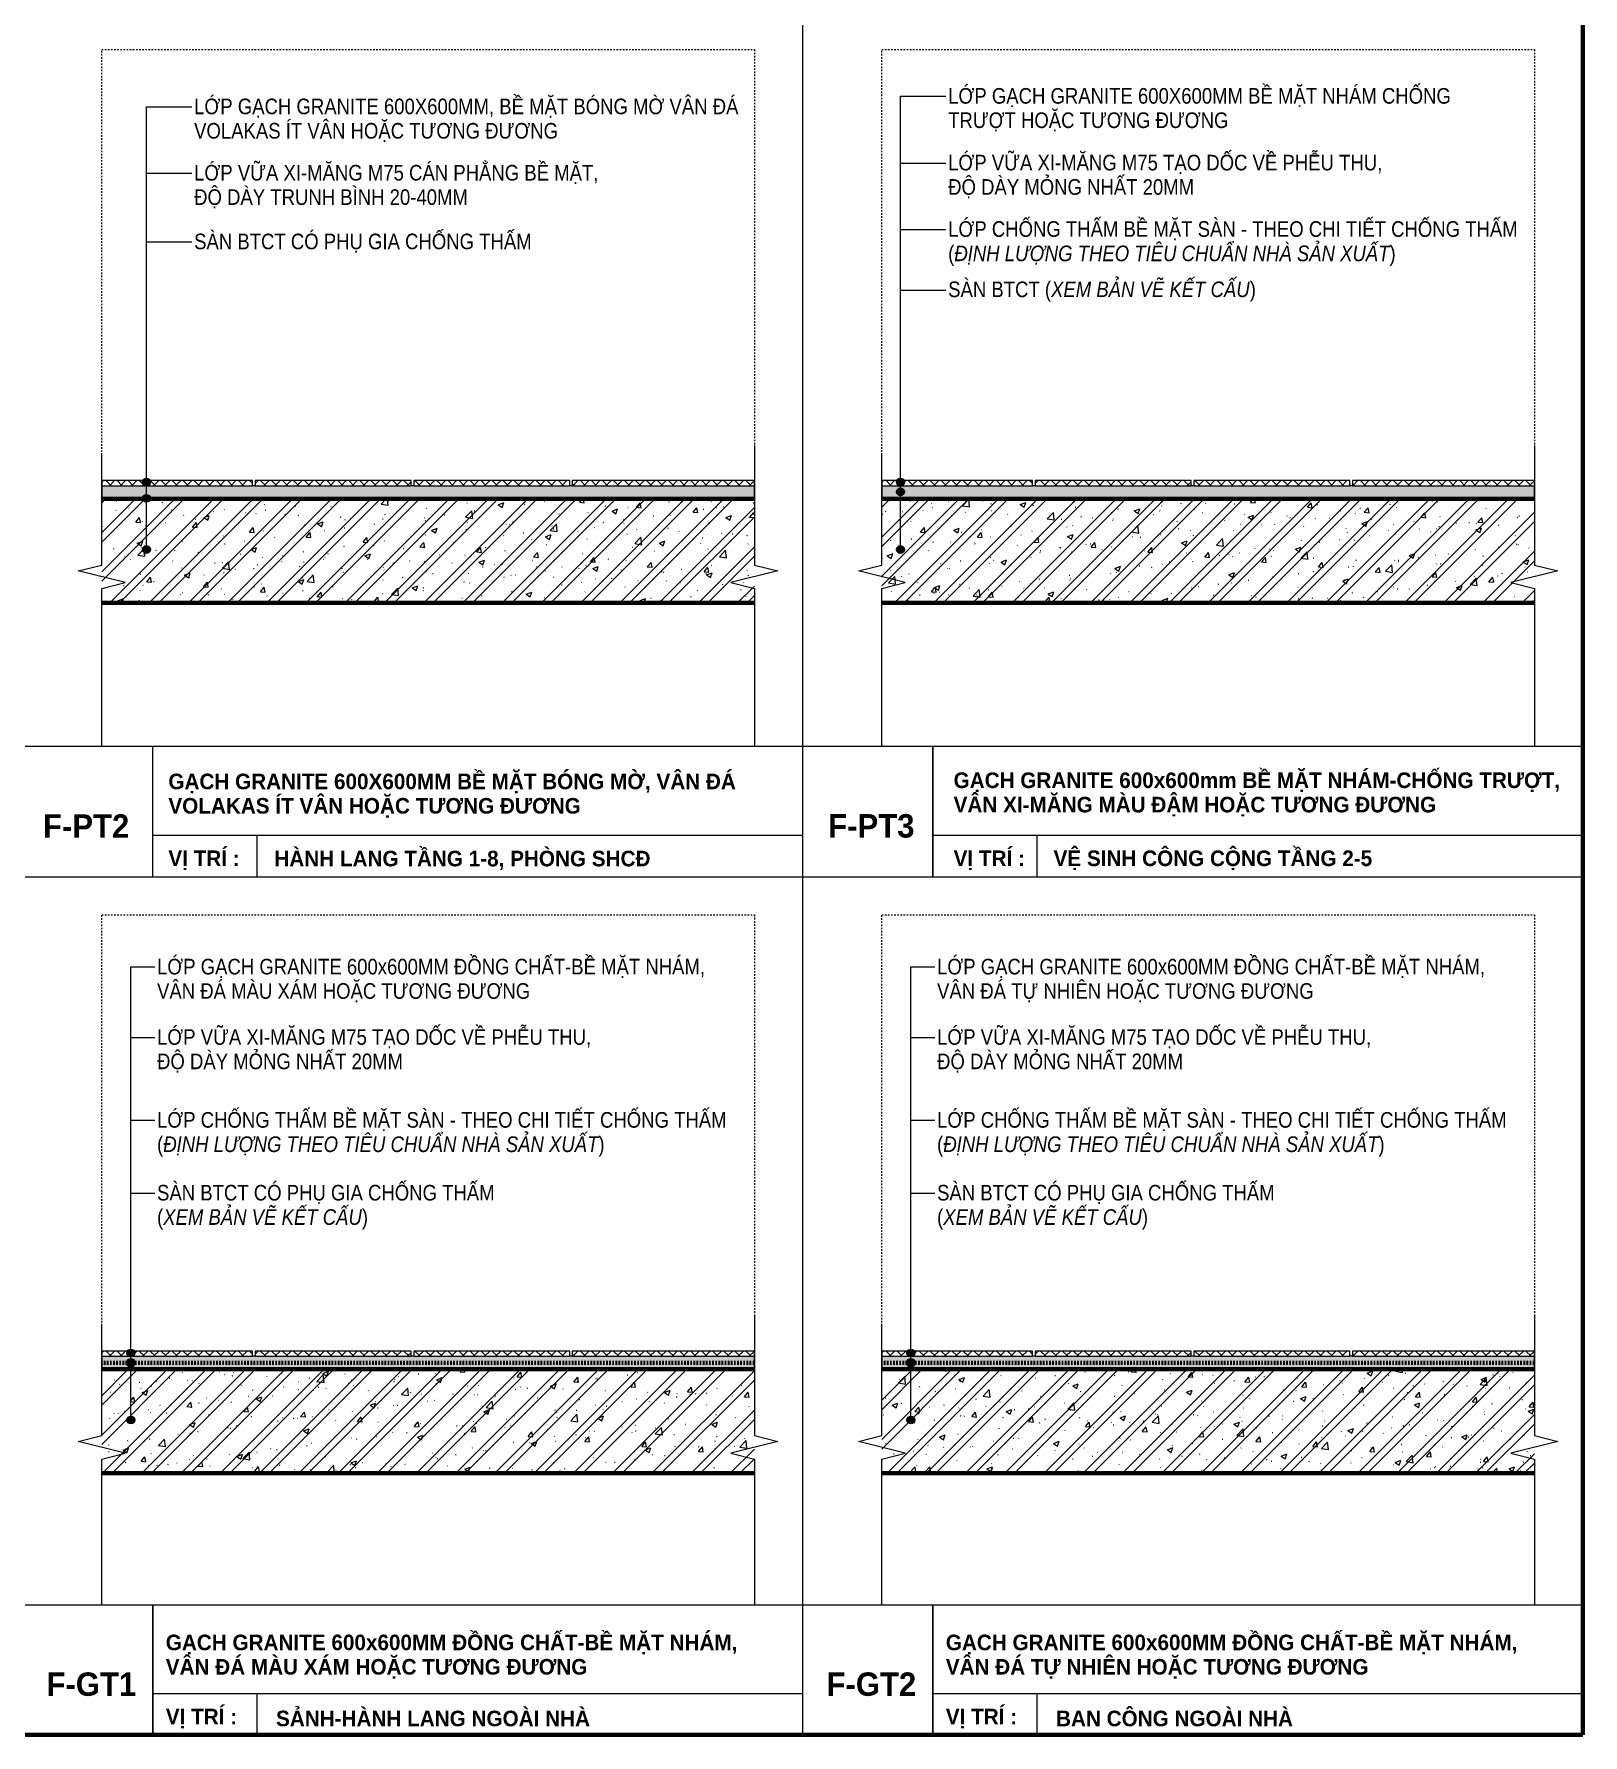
# Model space of a CAD drawing. Header units: millimetres. Extents: x 2839 to 13349, y 2387 to 11762.
# Drawn here: x 5209 to 8188, y 2387 to 5657 of the extents above; entities that cross this region are included whole.
import ezdxf

# ---------------------------------------------------------------- set-up
doc = ezdxf.new("R2010")
doc.units = ezdxf.units.MM
doc.linetypes.add('Dash', pattern=[6, 3, -3])
for name, color, linetype, lineweight in [('A-DETL-2', 90, 'Continuous', 70), ('A-DETL-3', 90, 'Dash', 100), ('A-DETL-GENF-1', 7, 'Continuous', 18), ('A-DETL-GENF-2', 9, 'Continuous', 18), ('A-DETL-THIN', 151, 'Continuous', 18), ('A-DETL-WIDE', 214, 'Continuous', 100), ('A-FLOR-OVHD', 1, 'Dash', 18), ('G-ANNO-TEXT-1', 7, 'Continuous', 9), ('G-ANNO-TEXT-2', 250, 'Continuous', 9)]:
    doc.layers.add(name, color=color, linetype=linetype, lineweight=lineweight)
doc.styles.add('Arial_3', font='arial_0.ttf', dxfattribs={"width": 0.85, "height": 30})
doc.styles.add('Arial_B_1', font='arialbd_0.ttf', dxfattribs={"width": 0.95, "height": 45})
doc.styles.add('Arial_B_2', font='arialbd_0.ttf', dxfattribs={"width": 0.95, "height": 30})
pattern_1 = [(50, (37.09, 0), (109.3103, -9.5638), [11.43, -125.73]), (355, (37.09, 0), (-21.1454, 114.6342), [9.144, -100.584]), (100.451, (46.2, -0.8), (88.1655, 105.0698), [9.714, -106.854]), (46.184, (37.1, 30.48), (162.6475, -25.2258), [17.145, -188.595]), (96.636, (50.65, 28.38), (142.4415, 148.4563), [14.571, -160.281]), (351.184, (37.1, 30.48), (142.4433, 148.4548), [13.716, -150.876]), (21, (52.33, 22.86), (90.9683, -61.3593), [11.43, -125.73]), (326, (52.33, 22.86), (37.0815, 110.5128), [9.144, -100.584]), (71.451, (59.91, 17.75), (128.0502, 49.1526), [9.714, -106.854]), (37.5, (37.093, 0), (1.85359, 50.73325), [1.006, -98.359, 1.006, -101.102, -100.965]), (37.5, (37.093, 0), (1.85359, 50.73325), [-201.473, 1.006, -99.959]), (7.5, (37.093, 0), (40.09228, 60.10833), [1.006, -57.211, 1.006, -96.073, -38.481]), (7.5, (37.093, 0), (40.09228, 60.10833), [-155.296, 1.006, -37.475]), (327.5, (3.11, 0), (81.35501, -3.43733), [1.006, -37.094, 1.006, -117.866, -157.734]), (327.5, (3.11, 0), (81.35501, -3.43733), [-156.972, 1.006, -156.728]), (317.5, (-12.13, 0), (88.87804, 15.25595), [1.006, -48.524, 1.006, -77.937, -112.014]), (317.5, (-12.13, 0), (88.87804, 15.25595), [-128.473, 1.006, -111.008]), (45, (37.093, 0), (-37.71708, 37.71708), []), (45, (37.093, 57.15), (-37.71708, 37.71708), [])]

msp = doc.modelspace()

# ---------------------------------------------------------------- hatches: boundary and pattern name
at = {"layer": 'A-DETL-GENF-1'}
h = msp.add_hatch(dxfattribs=at)
h.set_pattern_fill('FP_21', color=256, style=0, pattern_type=2)
h.set_pattern_definition([(45, (-594.63, -1690.379), (-10.606602, 10.606602), []), (135, (-594.63, -1690.379), (-10.606602, -10.606602), [])])
h.paths.add_polyline_path([(5865.7, 4788.5), (5934.1, 4788.5), (5934.1, 4798.5), (5634.1, 4798.5), (5634.1, 4788.5)])
h.paths.add_polyline_path([(6594.1, 4788.5), (6594.1, 4798.5), (6244.1, 4798.5), (6244.1, 4788.5)])
h.paths.add_polyline_path([(5939.1, 4788.5), (6239.1, 4788.5), (6239.1, 4798.5), (5939.1, 4798.5)])
h.paths.add_polyline_path([(5339.1, 4788.5), (5629.1, 4788.5), (5629.1, 4798.5), (5339.1, 4798.5)])
h = msp.add_hatch(dxfattribs=at)
h.set_pattern_fill('FP_20', color=256, style=0, pattern_type=2)
h.set_pattern_definition([(0, (-594.63, -1690.379), (48.768, 12.192), [2.012, -34.564, 2.012, -34.564, -195.072]), (0, (-594.63, -1690.379), (48.768, 12.192), [-73.152, 0, -195.072]), (0, (-594.63, -1690.379), (48.768, 12.192), [0, -73.152, 2.012, -71.14, -121.92]), (0, (-594.63, -1690.379), (48.768, 12.192), [-146.304, 2.012, -34.564, 0, -85.344]), (0, (-594.63, -1690.379), (48.768, 12.192), [0, -182.88, 2.012, -22.372, -60.96]), (0, (-594.63, -1690.379), (48.768, 12.192), [-207.264, 2.012, -58.948]), (120, (-576.342, -1684.283), (-34.942582, 36.138327), [2.012, -34.564, 2.012, -34.564, -195.072]), (120, (-576.342, -1684.283), (-34.942582, 36.138327), [-73.152, 0, -195.072]), (120, (-576.342, -1684.283), (-34.942582, 36.138327), [0, -73.152, 2.012, -71.14, -121.92]), (120, (-576.342, -1684.283), (-34.942582, 36.138327), [-146.304, 2.012, -34.564, 0, -85.344]), (120, (-576.342, -1684.283), (-34.942582, 36.138327), [0, -182.88, 2.012, -22.372, -60.96]), (120, (-576.342, -1684.283), (-34.942582, 36.138327), [-207.264, 2.012, -58.948]), (240, (-570.246, -1659.899), (-13.825418, -48.330327), [2.012, -34.564, 2.012, -34.564, -195.072]), (240, (-570.246, -1659.899), (-13.825418, -48.330327), [-73.152, 0, -195.072]), (240, (-570.246, -1659.899), (-13.825418, -48.330327), [0, -73.152, 2.012, -71.14, -121.92]), (240, (-570.246, -1659.899), (-13.825418, -48.330327), [-146.304, 2.012, -34.564, 0, -85.344]), (240, (-570.246, -1659.899), (-13.825418, -48.330327), [0, -182.88, 2.012, -22.372, -60.96]), (240, (-570.246, -1659.899), (-13.825418, -48.330327), [-207.264, 2.012, -58.948])])
h.paths.add_polyline_path([(5634.1, 4763.5), (6594.1, 4763.5), (6594.1, 4788.5), (5339.1, 4788.5), (5339.1, 4763.5), (5629.1, 4763.5)])
h = msp.add_hatch(dxfattribs=at)
h.set_pattern_fill('FP_49', color=256, style=0, pattern_type=2)
h.set_pattern_definition([(45, (905.37, -1690.379), (-10.606602, 10.606602), []), (135, (905.37, -1690.379), (-10.606602, -10.606602), [])])
h.paths.add_polyline_path([(7134.1, 4788.5), (7434.1, 4788.5), (7434.1, 4798.5), (7134.1, 4798.5)])
h.paths.add_polyline_path([(7439.1, 4788.5), (7739.1, 4788.5), (7739.1, 4798.5), (7439.1, 4798.5)])
h.paths.add_polyline_path([(7744.1, 4788.5), (8094.1, 4788.5), (8094.1, 4798.5), (7744.1, 4798.5)])
h.paths.add_polyline_path([(6839.1, 4788.5), (7129.1, 4788.5), (7129.1, 4798.5), (6839.1, 4798.5)])
h = msp.add_hatch(dxfattribs=at)
h.set_pattern_fill('FP_48', color=256, style=0, pattern_type=2)
h.set_pattern_definition([(0, (905.37, -1690.379), (48.768, 12.192), [2.012, -34.564, 2.012, -34.564, -195.072]), (0, (905.37, -1690.379), (48.768, 12.192), [-73.152, 0, -195.072]), (0, (905.37, -1690.379), (48.768, 12.192), [0, -73.152, 2.012, -71.14, -121.92]), (0, (905.37, -1690.379), (48.768, 12.192), [-146.304, 2.012, -34.564, 0, -85.344]), (0, (905.37, -1690.379), (48.768, 12.192), [0, -182.88, 2.012, -22.372, -60.96]), (0, (905.37, -1690.379), (48.768, 12.192), [-207.264, 2.012, -58.948]), (120, (923.658, -1684.283), (-34.942582, 36.138327), [2.012, -34.564, 2.012, -34.564, -195.072]), (120, (923.658, -1684.283), (-34.942582, 36.138327), [-73.152, 0, -195.072]), (120, (923.658, -1684.283), (-34.942582, 36.138327), [0, -73.152, 2.012, -71.14, -121.92]), (120, (923.658, -1684.283), (-34.942582, 36.138327), [-146.304, 2.012, -34.564, 0, -85.344]), (120, (923.658, -1684.283), (-34.942582, 36.138327), [0, -182.88, 2.012, -22.372, -60.96]), (120, (923.658, -1684.283), (-34.942582, 36.138327), [-207.264, 2.012, -58.948]), (240, (929.754, -1659.899), (-13.825418, -48.330327), [2.012, -34.564, 2.012, -34.564, -195.072]), (240, (929.754, -1659.899), (-13.825418, -48.330327), [-73.152, 0, -195.072]), (240, (929.754, -1659.899), (-13.825418, -48.330327), [0, -73.152, 2.012, -71.14, -121.92]), (240, (929.754, -1659.899), (-13.825418, -48.330327), [-146.304, 2.012, -34.564, 0, -85.344]), (240, (929.754, -1659.899), (-13.825418, -48.330327), [0, -182.88, 2.012, -22.372, -60.96]), (240, (929.754, -1659.899), (-13.825418, -48.330327), [-207.264, 2.012, -58.948])])
h.paths.add_polyline_path([(7744.1, 4763.5), (8094.1, 4763.5), (8094.1, 4788.5), (6839.1, 4788.5), (6839.1, 4763.5), (7739.1, 4763.5)])
h = msp.add_hatch(dxfattribs=at)
h.set_pattern_fill('FP_32', color=256, style=0, pattern_type=2)
h.set_pattern_definition([(45, (-594.63, -3363.992), (-10.606602, 10.606602), []), (135, (-594.63, -3363.992), (-10.606602, -10.606602), [])])
h.paths.add_polyline_path([(5634.1, 3114.9), (5934.1, 3114.9), (5934.1, 3124.9), (5634.1, 3124.9)])
h.paths.add_polyline_path([(5939.1, 3114.9), (6239.1, 3114.9), (6239.1, 3124.9), (5939.1, 3124.9)])
h.paths.add_polyline_path([(6244.1, 3114.9), (6594.1, 3114.9), (6594.1, 3124.9), (6244.1, 3124.9)])
h.paths.add_polyline_path([(5339.1, 3114.9), (5629.1, 3114.9), (5629.1, 3124.9), (5339.1, 3124.9)])
h = msp.add_hatch(dxfattribs=at)
h.set_pattern_fill('FP_31', color=256, style=0, pattern_type=2)
h.set_pattern_definition([(0, (-594.63, -3363.992), (48.768, 12.192), [2.012, -34.564, 2.012, -34.564, -195.072]), (0, (-594.63, -3363.992), (48.768, 12.192), [-73.152, 0, -195.072]), (0, (-594.63, -3363.992), (48.768, 12.192), [0, -73.152, 2.012, -71.14, -121.92]), (0, (-594.63, -3363.992), (48.768, 12.192), [-146.304, 2.012, -34.564, 0, -85.344]), (0, (-594.63, -3363.992), (48.768, 12.192), [0, -182.88, 2.012, -22.372, -60.96]), (0, (-594.63, -3363.992), (48.768, 12.192), [-207.264, 2.012, -58.948]), (120, (-576.342, -3357.896), (-34.942582, 36.138327), [2.012, -34.564, 2.012, -34.564, -195.072]), (120, (-576.342, -3357.896), (-34.942582, 36.138327), [-73.152, 0, -195.072]), (120, (-576.342, -3357.896), (-34.942582, 36.138327), [0, -73.152, 2.012, -71.14, -121.92]), (120, (-576.342, -3357.896), (-34.942582, 36.138327), [-146.304, 2.012, -34.564, 0, -85.344]), (120, (-576.342, -3357.896), (-34.942582, 36.138327), [0, -182.88, 2.012, -22.372, -60.96]), (120, (-576.342, -3357.896), (-34.942582, 36.138327), [-207.264, 2.012, -58.948]), (240, (-570.246, -3333.512), (-13.825418, -48.330327), [2.012, -34.564, 2.012, -34.564, -195.072]), (240, (-570.246, -3333.512), (-13.825418, -48.330327), [-73.152, 0, -195.072]), (240, (-570.246, -3333.512), (-13.825418, -48.330327), [0, -73.152, 2.012, -71.14, -121.92]), (240, (-570.246, -3333.512), (-13.825418, -48.330327), [-146.304, 2.012, -34.564, 0, -85.344]), (240, (-570.246, -3333.512), (-13.825418, -48.330327), [0, -182.88, 2.012, -22.372, -60.96]), (240, (-570.246, -3333.512), (-13.825418, -48.330327), [-207.264, 2.012, -58.948])])
h.paths.add_polyline_path([(5634.1, 3089.9), (6594.1, 3089.9), (6594.1, 3114.9), (5339.1, 3114.9), (5339.1, 3089.9), (5629.1, 3089.9)])
h = msp.add_hatch(dxfattribs=at)
h.set_pattern_fill('FP_42', color=256, style=0, pattern_type=2)
h.set_pattern_definition([(45, (905.37, -3363.992), (-10.606602, 10.606602), []), (135, (905.37, -3363.992), (-10.606602, -10.606602), [])])
h.paths.add_polyline_path([(7134.1, 3114.9), (7434.1, 3114.9), (7434.1, 3124.9), (7134.1, 3124.9)])
h.paths.add_polyline_path([(7439.1, 3114.9), (7739.1, 3114.9), (7739.1, 3124.9), (7439.1, 3124.9)])
h.paths.add_polyline_path([(8094.1, 3114.9), (8094.1, 3124.9), (7744.1, 3124.9), (7744.1, 3114.9)])
h.paths.add_polyline_path([(6839.1, 3114.9), (7129.1, 3114.9), (7129.1, 3124.9), (6839.1, 3124.9)])
h = msp.add_hatch(dxfattribs=at)
h.set_pattern_fill('FP_41', color=256, style=0, pattern_type=2)
h.set_pattern_definition([(0, (905.37, -3363.992), (48.768, 12.192), [2.012, -34.564, 2.012, -34.564, -195.072]), (0, (905.37, -3363.992), (48.768, 12.192), [-73.152, 0, -195.072]), (0, (905.37, -3363.992), (48.768, 12.192), [0, -73.152, 2.012, -71.14, -121.92]), (0, (905.37, -3363.992), (48.768, 12.192), [-146.304, 2.012, -34.564, 0, -85.344]), (0, (905.37, -3363.992), (48.768, 12.192), [0, -182.88, 2.012, -22.372, -60.96]), (0, (905.37, -3363.992), (48.768, 12.192), [-207.264, 2.012, -58.948]), (120, (923.658, -3357.896), (-34.942582, 36.138327), [2.012, -34.564, 2.012, -34.564, -195.072]), (120, (923.658, -3357.896), (-34.942582, 36.138327), [-73.152, 0, -195.072]), (120, (923.658, -3357.896), (-34.942582, 36.138327), [0, -73.152, 2.012, -71.14, -121.92]), (120, (923.658, -3357.896), (-34.942582, 36.138327), [-146.304, 2.012, -34.564, 0, -85.344]), (120, (923.658, -3357.896), (-34.942582, 36.138327), [0, -182.88, 2.012, -22.372, -60.96]), (120, (923.658, -3357.896), (-34.942582, 36.138327), [-207.264, 2.012, -58.948]), (240, (929.754, -3333.512), (-13.825418, -48.330327), [2.012, -34.564, 2.012, -34.564, -195.072]), (240, (929.754, -3333.512), (-13.825418, -48.330327), [-73.152, 0, -195.072]), (240, (929.754, -3333.512), (-13.825418, -48.330327), [0, -73.152, 2.012, -71.14, -121.92]), (240, (929.754, -3333.512), (-13.825418, -48.330327), [-146.304, 2.012, -34.564, 0, -85.344]), (240, (929.754, -3333.512), (-13.825418, -48.330327), [0, -182.88, 2.012, -22.372, -60.96]), (240, (929.754, -3333.512), (-13.825418, -48.330327), [-207.264, 2.012, -58.948])])
h.paths.add_polyline_path([(7744.1, 3089.9), (8094.1, 3089.9), (8094.1, 3114.9), (6839.1, 3114.9), (6839.1, 3089.9), (7739.1, 3089.9)])
at = {"layer": 'A-DETL-GENF-2'}
h = msp.add_hatch(dxfattribs=at)
h.set_pattern_fill('FP_13', color=256, style=0, pattern_type=2)
h.set_pattern_definition(pattern_1)
h.paths.add_polyline_path([(6594.1, 4563.5), (6594.1, 4763.5), (5339.1, 4763.5), (5339.1, 4563.5), (5865.7, 4563.5)])
h = msp.add_hatch(dxfattribs=at)
h.set_pattern_fill('FP_13', color=256, style=0, pattern_type=2)
h.set_pattern_definition(pattern_1)
h.paths.add_polyline_path([(8094.1, 4563.5), (8094.1, 4763.5), (6839.1, 4763.5), (6839.1, 4563.5)])
h = msp.add_hatch(dxfattribs=at)
h.set_pattern_fill('FP_13', color=256, style=0, pattern_type=2)
h.set_pattern_definition(pattern_1)
h.paths.add_polyline_path([(6594.1, 2889.9), (6594.1, 3089.9), (5339.1, 3089.9), (5339.1, 2889.9), (5865.7, 2889.9)])
h = msp.add_hatch(dxfattribs=at)
h.set_pattern_fill('FP_13', color=256, style=0, pattern_type=2)
h.set_pattern_definition(pattern_1)
h.paths.add_polyline_path([(8094.1, 2889.9), (8094.1, 3089.9), (6839.1, 3089.9), (6839.1, 2889.9)])
at = {"layer": 'G-ANNO-TEXT-2'}
h = msp.add_hatch(color=256, dxfattribs=at)
edge = h.paths.add_edge_path()
edge.add_arc((5425.1, 4795.5), 7.5, 0, 360)
h = msp.add_hatch(color=256, dxfattribs=at)
edge = h.paths.add_edge_path()
edge.add_arc((6875.1, 4795.5), 7.5, 0, 360)
h = msp.add_hatch(color=256, dxfattribs=at)
edge = h.paths.add_edge_path()
edge.add_arc((6875.1, 4776.8), 7.5, 0, 360)
h = msp.add_hatch(color=256, dxfattribs=at)
edge = h.paths.add_edge_path()
edge.add_arc((5425.1, 4764.3), 7.5, 0, 360)
h = msp.add_hatch(color=256, dxfattribs=at)
edge = h.paths.add_edge_path()
edge.add_arc((5425.1, 4665.9), 7.5, 0, 360)
h = msp.add_hatch(color=256, dxfattribs=at)
edge = h.paths.add_edge_path()
edge.add_arc((6875.1, 4665.9), 7.5, 0, 360)
h = msp.add_hatch(color=256, dxfattribs=at)
edge = h.paths.add_edge_path()
edge.add_arc((6875.1, 4665.9), 7.5, 0, 360)
h = msp.add_hatch(color=256, dxfattribs=at)
edge = h.paths.add_edge_path()
edge.add_arc((5395.1, 3121.1), 7.5, 0, 360)
h = msp.add_hatch(color=256, dxfattribs=at)
edge = h.paths.add_edge_path()
edge.add_arc((5395.1, 3103.3), 7.5, 0, 360)
h = msp.add_hatch(color=256, dxfattribs=at)
edge = h.paths.add_edge_path()
edge.add_arc((5395.1, 3100.9), 7.5, 0, 360)
h = msp.add_hatch(color=256, dxfattribs=at)
edge = h.paths.add_edge_path()
edge.add_arc((6895.1, 3121.1), 7.5, 0, 360)
h = msp.add_hatch(color=256, dxfattribs=at)
edge = h.paths.add_edge_path()
edge.add_arc((6895.1, 3103.3), 7.5, 0, 360)
h = msp.add_hatch(color=256, dxfattribs=at)
edge = h.paths.add_edge_path()
edge.add_arc((6895.1, 3100.9), 7.5, 0, 360)
h = msp.add_hatch(color=256, dxfattribs=at)
edge = h.paths.add_edge_path()
edge.add_arc((5395.1, 2992.3), 7.5, 0, 360)
h = msp.add_hatch(color=256, dxfattribs=at)
edge = h.paths.add_edge_path()
edge.add_arc((6895.1, 2992.3), 7.5, 0, 360)

# ---------------------------------------------------------------- linework, layer by layer
at = {"layer": 'A-DETL-2'}
for p, q in [((6594.1, 4763.5), (5339.1, 4763.5)), ((8094.1, 4763.5), (6839.1, 4763.5)), ((5339.1, 4563.5), (6594.1, 4563.5)), ((6839.1, 4563.5), (8094.1, 4563.5)), ((6594.1, 3089.9), (5339.1, 3089.9)), ((8094.1, 3089.9), (6839.1, 3089.9)), ((5339.1, 2889.9), (6594.1, 2889.9)), ((6839.1, 2889.9), (8094.1, 2889.9))]:
    msp.add_line(p, q, dxfattribs=at)
at = {"layer": 'A-DETL-3'}
for p, q in [((6839.1, 4763.5), (8094.1, 4763.5)), ((6594.1, 3102.4), (5339.1, 3102.4)), ((8094.1, 3102.4), (6839.1, 3102.4))]:
    msp.add_line(p, q, dxfattribs=at)
at = {"layer": 'A-DETL-THIN'}
for p, q in [((6687.6, 2386.9), (6687.6, 10786.9)), ((8187.6, 2386.9), (8187.6, 9086.9)), ((5339.1, 4636), (5339.1, 4851)), ((6594.1, 4866), (6594.1, 4636)), ((6839.1, 4636), (6839.1, 4851)), ((8094.1, 4866), (8094.1, 4636)), ((5629.1, 4798.5), (5339.1, 4798.5)), ((5339.1, 4798.5), (5339.1, 4788.5)), ((5339.1, 4788.5), (5339.1, 4763.5)), ((5339.1, 4788.5), (5629.1, 4788.5)), ((5629.1, 4788.5), (5629.1, 4798.5)), ((5634.1, 4788.5), (5629.1, 4788.5)), ((5634.1, 4798.5), (5634.1, 4788.5)), ((5934.1, 4798.5), (5634.1, 4798.5)), ((5634.1, 4788.5), (5934.1, 4788.5)), ((5934.1, 4788.5), (5934.1, 4798.5)), ((5939.1, 4788.5), (5934.1, 4788.5)), ((5939.1, 4798.5), (5939.1, 4788.5)), ((6239.1, 4798.5), (5939.1, 4798.5)), ((5939.1, 4788.5), (6239.1, 4788.5)), ((6239.1, 4788.5), (6239.1, 4798.5)), ((6244.1, 4788.5), (6239.1, 4788.5)), ((6594.1, 4798.5), (6244.1, 4798.5)), ((6244.1, 4798.5), (6244.1, 4788.5)), ((6244.1, 4788.5), (6594.1, 4788.5)), ((6594.1, 4788.5), (6594.1, 4798.5)), ((6594.1, 4763.5), (6594.1, 4788.5)), ((7129.1, 4798.5), (6839.1, 4798.5)), ((6839.1, 4798.5), (6839.1, 4788.5)), ((6839.1, 4788.5), (6839.1, 4763.5)), ((6839.1, 4788.5), (7129.1, 4788.5)), ((7129.1, 4788.5), (7129.1, 4798.5)), ((7134.1, 4788.5), (7129.1, 4788.5)), ((7134.1, 4798.5), (7134.1, 4788.5)), ((7434.1, 4798.5), (7134.1, 4798.5)), ((7134.1, 4788.5), (7434.1, 4788.5)), ((7434.1, 4788.5), (7434.1, 4798.5)), ((7439.1, 4788.5), (7434.1, 4788.5)), ((7439.1, 4798.5), (7439.1, 4788.5)), ((7739.1, 4798.5), (7439.1, 4798.5)), ((7439.1, 4788.5), (7739.1, 4788.5)), ((7739.1, 4788.5), (7739.1, 4798.5)), ((7744.1, 4788.5), (7739.1, 4788.5)), ((8094.1, 4798.5), (7744.1, 4798.5)), ((7744.1, 4798.5), (7744.1, 4788.5)), ((7744.1, 4788.5), (8094.1, 4788.5)), ((8094.1, 4788.5), (8094.1, 4798.5)), ((8094.1, 4763.5), (8094.1, 4788.5)), ((5294.1, 4624.8), (5339.1, 4636)), ((5384.1, 4602.3), (5294.1, 4624.8)), ((6639.1, 4624.8), (6549.1, 4602.3)), ((6594.1, 4636), (6639.1, 4624.8)), ((6794.1, 4624.8), (6839.1, 4636)), ((6884.1, 4602.3), (6794.1, 4624.8)), ((8139.1, 4624.8), (8049.1, 4602.3)), ((8094.1, 4636), (8139.1, 4624.8)), ((5339.1, 4591), (5384.1, 4602.3)), ((5339.1, 4288.5), (5339.1, 4591)), ((6549.1, 4602.3), (6594.1, 4591)), ((6594.1, 4591), (6594.1, 4288.5)), ((6839.1, 4591), (6884.1, 4602.3)), ((6839.1, 4288.5), (6839.1, 4591)), ((8049.1, 4602.3), (8094.1, 4591)), ((8094.1, 4591), (8094.1, 4288.5)), ((8187.6, 4286.9), (3687.6, 4286.9)), ((5437.6, 4036.9), (5437.6, 4286.9)), ((5437.6, 4036.9), (5437.6, 4286.9)), ((6937.6, 4036.9), (6937.6, 4286.9)), ((6937.6, 4286.9), (6937.6, 4036.9)), ((5437.6, 4116.9), (6687.6, 4116.9)), ((5437.6, 4116.9), (6687.6, 4116.9)), ((5637.6, 4116.9), (5637.6, 4036.9)), ((6937.6, 4116.9), (8187.6, 4116.9)), ((7137.6, 4116.9), (7137.6, 4036.9)), ((7137.6, 4116.9), (7137.6, 4036.9)), ((3547.6, 4036.9), (8187.6, 4036.9)), ((3547.6, 4036.9), (8187.6, 4036.9)), ((5339.1, 2962.4), (5339.1, 3177.4)), ((6594.1, 3192.4), (6594.1, 2962.4)), ((6839.1, 2962.4), (6839.1, 3177.4)), ((8094.1, 3192.4), (8094.1, 2962.4)), ((5629.1, 3124.9), (5339.1, 3124.9)), ((5339.1, 3124.9), (5339.1, 3114.9)), ((5339.1, 3114.9), (5339.1, 3089.9)), ((5339.1, 3114.9), (5629.1, 3114.9)), ((5629.1, 3114.9), (5629.1, 3124.9)), ((5634.1, 3114.9), (5629.1, 3114.9)), ((5634.1, 3124.9), (5634.1, 3114.9)), ((5934.1, 3124.9), (5634.1, 3124.9)), ((5634.1, 3114.9), (5934.1, 3114.9)), ((5934.1, 3114.9), (5934.1, 3124.9)), ((5939.1, 3114.9), (5934.1, 3114.9)), ((5939.1, 3124.9), (5939.1, 3114.9)), ((6239.1, 3124.9), (5939.1, 3124.9)), ((5939.1, 3114.9), (6239.1, 3114.9)), ((6239.1, 3114.9), (6239.1, 3124.9)), ((6244.1, 3114.9), (6239.1, 3114.9)), ((6594.1, 3124.9), (6244.1, 3124.9)), ((6244.1, 3124.9), (6244.1, 3114.9)), ((6244.1, 3114.9), (6594.1, 3114.9)), ((6594.1, 3114.9), (6594.1, 3124.9)), ((6594.1, 3089.9), (6594.1, 3114.9)), ((7129.1, 3124.9), (6839.1, 3124.9)), ((6839.1, 3124.9), (6839.1, 3114.9)), ((6839.1, 3114.9), (6839.1, 3089.9)), ((6839.1, 3114.9), (7129.1, 3114.9)), ((7129.1, 3114.9), (7129.1, 3124.9)), ((7134.1, 3114.9), (7129.1, 3114.9)), ((7134.1, 3124.9), (7134.1, 3114.9)), ((7434.1, 3124.9), (7134.1, 3124.9)), ((7134.1, 3114.9), (7434.1, 3114.9)), ((7434.1, 3114.9), (7434.1, 3124.9)), ((7439.1, 3114.9), (7434.1, 3114.9)), ((7439.1, 3124.9), (7439.1, 3114.9)), ((7739.1, 3124.9), (7439.1, 3124.9)), ((7439.1, 3114.9), (7739.1, 3114.9)), ((7739.1, 3114.9), (7739.1, 3124.9)), ((7744.1, 3114.9), (7739.1, 3114.9)), ((8094.1, 3124.9), (7744.1, 3124.9)), ((7744.1, 3124.9), (7744.1, 3114.9)), ((7744.1, 3114.9), (8094.1, 3114.9)), ((8094.1, 3114.9), (8094.1, 3124.9)), ((8094.1, 3089.9), (8094.1, 3114.9)), ((5294.1, 2951.1), (5339.1, 2962.4)), ((5384.1, 2928.6), (5294.1, 2951.1)), ((6639.1, 2951.1), (6549.1, 2928.6)), ((6594.1, 2962.4), (6639.1, 2951.1)), ((6794.1, 2951.1), (6839.1, 2962.4)), ((6884.1, 2928.6), (6794.1, 2951.1)), ((8139.1, 2951.1), (8049.1, 2928.6)), ((8094.1, 2962.4), (8139.1, 2951.1)), ((5339.1, 2917.4), (5384.1, 2928.6)), ((5339.1, 2636.9), (5339.1, 2917.4)), ((6549.1, 2928.6), (6594.1, 2917.4)), ((6594.1, 2917.4), (6594.1, 2636.9)), ((6839.1, 2917.4), (6884.1, 2928.6)), ((6839.1, 2636.9), (6839.1, 2917.4)), ((8049.1, 2928.6), (8094.1, 2917.4)), ((8094.1, 2917.4), (8094.1, 2636.9)), ((3687.6, 2636.9), (8187.6, 2636.9)), ((5437.6, 2386.9), (5437.6, 2636.9)), ((5437.6, 2636.9), (5437.6, 2386.9)), ((5437.6, 2386.9), (5437.6, 2636.9)), ((5437.6, 2386.9), (5437.6, 2636.9)), ((6937.6, 2386.9), (6937.6, 2636.9)), ((6937.6, 2636.9), (6937.6, 2386.9)), ((6937.6, 2386.9), (6937.6, 2636.9)), ((6937.6, 2386.9), (6937.6, 2636.9)), ((5437.6, 2466.9), (6687.6, 2466.9)), ((5637.6, 2466.9), (5637.6, 2386.9)), ((5637.6, 2466.9), (5637.6, 2386.9)), ((5637.6, 2466.9), (5637.6, 2386.9)), ((5637.6, 2466.9), (5637.6, 2386.9)), ((6937.6, 2466.9), (8187.6, 2466.9)), ((7137.6, 2466.9), (7137.6, 2386.9)), ((7137.6, 2466.9), (7137.6, 2386.9)), ((7137.6, 2466.9), (7137.6, 2386.9)), ((7137.6, 2466.9), (7137.6, 2386.9)), ((3547.6, 2386.9), (8187.6, 2386.9))]:
    msp.add_line(p, q, dxfattribs=at)
at = {"layer": 'A-DETL-WIDE'}
for p, q in [((8187.6, 2386.9), (8187.6, 10786.9)), ((3547.6, 2386.9), (8187.6, 2386.9))]:
    msp.add_line(p, q, dxfattribs=at)
at = {"layer": 'A-FLOR-OVHD'}
for p, q in [((5339.1, 4763.5), (5339.1, 5626.9)), ((5339.1, 5626.9), (6594.1, 5626.9)), ((6594.1, 5626.9), (6594.1, 4763.5)), ((6839.1, 4763.5), (6839.1, 5626.9)), ((6839.1, 5626.9), (8094.1, 5626.9)), ((8094.1, 5626.9), (8094.1, 4763.5)), ((5339.1, 3089.9), (5339.1, 3963.5)), ((5339.1, 3963.5), (6594.1, 3963.5)), ((6594.1, 3963.5), (6594.1, 3089.9)), ((6839.1, 3089.9), (6839.1, 3963.5)), ((6839.1, 3963.5), (8094.1, 3963.5)), ((8094.1, 3963.5), (8094.1, 3089.9))]:
    msp.add_line(p, q, dxfattribs=at)
at = {"layer": 'G-ANNO-TEXT-2'}
for p, q in [((6875.1, 5537.3), (6962.3, 5537.3)), ((6875.1, 4795.5), (6875.1, 5537.3)), ((5425.1, 5516.9), (5512.3, 5516.9)), ((5425.1, 4795.5), (5425.1, 5516.9)), ((6875.1, 5408.9), (6962.3, 5408.9)), ((6875.1, 4776.8), (6875.1, 5408.9)), ((5425.1, 5389.4), (5512.3, 5389.4)), ((5425.1, 4764.3), (5425.1, 5389.4)), ((6875.1, 5281.2), (6962.3, 5281.2)), ((6875.1, 4665.9), (6875.1, 5281.2)), ((5425.1, 5257.3), (5512.3, 5257.3)), ((5425.1, 4665.9), (5425.1, 5257.3)), ((6875.1, 5164.3), (6962.3, 5164.3)), ((6875.1, 4665.9), (6875.1, 5164.3)), ((5395.1, 3863.3), (5441, 3863.3)), ((5395.1, 3121.1), (5395.1, 3863.3)), ((6895.1, 3863.3), (6941, 3863.3)), ((6895.1, 3121.1), (6895.1, 3863.3)), ((5395.1, 3728), (5441, 3728)), ((5395.1, 3103.3), (5395.1, 3728)), ((6895.1, 3728), (6941, 3728)), ((6895.1, 3103.3), (6895.1, 3728)), ((5395.1, 3568.7), (5441, 3568.7)), ((5395.1, 3100.9), (5395.1, 3568.7)), ((6895.1, 3568.7), (6941, 3568.7)), ((6895.1, 3100.9), (6895.1, 3568.7)), ((5395.1, 3428.7), (5441, 3428.7)), ((5395.1, 2992.3), (5395.1, 3428.7)), ((6895.1, 3428.7), (6941, 3428.7)), ((6895.1, 2992.3), (6895.1, 3428.7))]:
    msp.add_line(p, q, dxfattribs=at)
for centre in [(5425.1, 4795.5), (6875.1, 4795.5), (6875.1, 4776.8), (5425.1, 4764.3), (5425.1, 4665.9), (6875.1, 4665.9), (6875.1, 4665.9), (5395.1, 3121.1), (5395.1, 3103.3), (5395.1, 3100.9), (6895.1, 3121.1), (6895.1, 3103.3), (6895.1, 3100.9), (5395.1, 2992.3), (6895.1, 2992.3)]:
    msp.add_circle(centre, 7.5, dxfattribs=at)

# ---------------------------------------------------------------- texts
at = {"layer": 'G-ANNO-TEXT-1', "line_spacing_factor": 0.936439}
for s, insert, char_height, width, attachment_point, style in [('\\pt1.275,2.55,3.825,5.1,6.375,7.65,8.925,10.2,11.475,12.75,14.025,15.3,16.575,17.85,19.125,20.4,21.675,22.95,24.225,25.5,26.775,28.05,29.325,30.6,31.875,33.15,34.425,35.7,36.975,38.25,39.525,40.8;LỚP GẠCH GRANITE 600X600MM BỀ MẶT NHÁM CHỐNG TRƯỢT HOẶC TƯƠNG ĐƯƠNG', (6966.8, 5553), 30, 1050.855, 1, 'Arial_3'), ('\\pt1.275,2.55,3.825,5.1,6.375,7.65,8.925,10.2,11.475,12.75,14.025,15.3,16.575,17.85,19.125,20.4,21.675,22.95,24.225,25.5,26.775,28.05,29.325,30.6,31.875,33.15,34.425,35.7,36.975,38.25,39.525,40.8;LỚP GẠCH GRANITE 600X600MM, BỀ MẶT BÓNG MỜ VÂN ĐÁ VOLAKAS ÍT VÂN HOẶC TƯƠNG ĐƯƠNG', (5516.8, 5532.7), 30, 1072.785, 1, 'Arial_3'), ('\\pt1.275,2.55,3.825,5.1,6.375,7.65,8.925,10.2,11.475,12.75,14.025,15.3,16.575,17.85,19.125,20.4,21.675,22.95,24.225,25.5,26.775,28.05,29.325,30.6,31.875,33.15,34.425,35.7,36.975,38.25,39.525,40.8;LỚP VỮA XI-MĂNG M75 TẠO DỐC VỀ PHỄU THU,\\PĐỘ DÀY MỎNG NHẤT 20MM', (6966.8, 5424.7), 30, 856.096, 1, 'Arial_3'), ('\\pt1.275,2.55,3.825,5.1,6.375,7.65,8.925,10.2,11.475,12.75,14.025,15.3,16.575,17.85,19.125,20.4,21.675,22.95,24.225,25.5,26.775,28.05,29.325,30.6,31.875,33.15,34.425,35.7,36.975,38.25,39.525,40.8;LỚP VỮA XI-MĂNG M75 CÁN PHẲNG BỀ MẶT,\\PĐỘ DÀY TRUNH BÌNH 20-40MM', (5516.8, 5405.2), 30, 793.898, 1, 'Arial_3'), ('\\pt1.275,2.55,3.825,5.1,6.375,7.65,8.925,10.2,11.475,12.75,14.025,15.3,16.575,17.85,19.125,20.4,21.675,22.95,24.225,25.5,26.775,28.05,29.325,30.6,31.875,33.15,34.425,35.7,36.975,38.25,39.525,40.8;LỚP CHỐNG THẤM BỀ MẶT SÀN - THEO CHI TIẾT CHỐNG THẤM\\P({\\fArial|b0|i1|c0|p34;ĐỊNH LƯỢNG THEO TIÊU CHUẨN NHÀ SẢN XUẤT})', (6966.8, 5297), 30, 1128.375, 1, 'Arial_3'), ('\\pt1.275,2.55,3.825,5.1,6.375,7.65,8.925,10.2,11.475,12.75,14.025,15.3,16.575,17.85,19.125,20.4,21.675,22.95,24.225,25.5,26.775,28.05,29.325,30.6,31.875,33.15,34.425,35.7,36.975,38.25,39.525,40.8;SÀN BTCT CÓ PHỤ GIA CHỐNG THẤM', (5516.8, 5273.1), 30, 1003.553, 1, 'Arial_3'), ('\\pt1.275,2.55,3.825,5.1,6.375,7.65,8.925,10.2,11.475,12.75,14.025,15.3,16.575,17.85,19.125,20.4,21.675,22.95,24.225,25.5,26.775,28.05,29.325,30.6,31.875,33.15,34.425,35.7,36.975,38.25,39.525,40.8;SÀN BTCT ({\\fArial|b0|i1|c0|p34;XEM BẢN VẼ KẾT CẤU})', (6966.8, 5181.1), 30, 1003.553, 1, 'Arial_3'), ('\\pt171,342,513,684,855,1026,1197,1368,1539,1710,1881,2052,2223,2394,2565,2736,2907,3078,3249,3420,3591,3762,3933,4104,4275,4446,4617,4788,4959,5130,5301,5472;GẠCH GRANITE 600X600MM BỀ MẶT BÓNG MỜ, VÂN ĐÁ VOLAKAS ÍT VÂN HOẶC TƯƠNG ĐƯƠNG', (5467.3, 4192.7), 30, 1219.658, 4, 'Arial_B_2'), ('\\pt171,342,513,684,855,1026,1197,1368,1539,1710,1881,2052,2223,2394,2565,2736,2907,3078,3249,3420,3591,3762,3933,4104,4275,4446,4617,4788,4959,5130,5301,5472;GẠCH GRANITE 600x600mm BỀ MẶT NHÁM-CHỐNG TRƯỢT, VÂN XI-MĂNG MÀU ĐẬM HOẶC TƯƠNG ĐƯƠNG', (6977.3, 4195), 30, 1205.55, 4, 'Arial_B_2'), ('\\pt142.50015,284.99985,427.5,570.00015,712.49985,855,997.50015,1139.99985,1282.5,1425.00015,1567.49985,1710,1852.50015,1994.99985,2137.5,2280.00015,2422.49985,2565,2707.50015,2849.99985,2992.5,3135.00015,3277.49985,3420,3562.50015,3704.99985,3847.5,3990.00015,4132.49985,4275,4417.50015,4559.99985;F-PT2', (5309.1, 4134.3), 45, 171.415, 5, 'Arial_B_1'), ('\\pt142.50015,284.99985,427.5,570.00015,712.49985,855,997.50015,1139.99985,1282.5,1425.00015,1567.49985,1710,1852.50015,1994.99985,2137.5,2280.00015,2422.49985,2565,2707.50015,2849.99985,2992.5,3135.00015,3277.49985,3420,3562.50015,3704.99985,3847.5,3990.00015,4132.49985,4275,4417.50015,4559.99985;F-PT3', (6819.1, 4134.3), 45, 171.415, 5, 'Arial_B_1'), ('\\pt171,342,513,684,855,1026,1197,1368,1539,1710,1881,2052,2223,2394,2565,2736,2907,3078,3249,3420,3591,3762,3933,4104,4275,4446,4617,4788,4959,5130,5301,5472;VỊ TRÍ :', (5467.3, 4068.4), 30, 142.774, 4, 'Arial_B_2'), ('\\pt171,342,513,684,855,1026,1197,1368,1539,1710,1881,2052,2223,2394,2565,2736,2907,3078,3249,3420,3591,3762,3933,4104,4275,4446,4617,4788,4959,5130,5301,5472;HÀNH LANG TẦNG 1-8, PHÒNG SHCĐ', (5671.1, 4068.4), 30, 1009.47, 4, 'Arial_B_2'), ('\\pt171,342,513,684,855,1026,1197,1368,1539,1710,1881,2052,2223,2394,2565,2736,2907,3078,3249,3420,3591,3762,3933,4104,4275,4446,4617,4788,4959,5130,5301,5472;VỊ TRÍ :', (6977.3, 4068.4), 30, 142.774, 4, 'Arial_B_2'), ('\\pt171,342,513,684,855,1026,1197,1368,1539,1710,1881,2052,2223,2394,2565,2736,2907,3078,3249,3420,3591,3762,3933,4104,4275,4446,4617,4788,4959,5130,5301,5472;VỆ SINH CÔNG CỘNG TẦNG 2-5', (7169.5, 4068.4), 30, 1011.465, 4, 'Arial_B_2'), ('\\pt1.275,2.55,3.825,5.1,6.375,7.65,8.925,10.2,11.475,12.75,14.025,15.3,16.575,17.85,19.125,20.4,21.675,22.95,24.225,25.5,26.775,28.05,29.325,30.6,31.875,33.15,34.425,35.7,36.975,38.25,39.525,40.8;LỚP GẠCH GRANITE 600x600MM ĐỒNG CHẤT-BỀ MẶT NHÁM,\\PVÂN ĐÁ MÀU XÁM HOẶC TƯƠNG ĐƯƠNG', (5445.5, 3879), 30, 1082.611, 1, 'Arial_3'), ('\\pt1.275,2.55,3.825,5.1,6.375,7.65,8.925,10.2,11.475,12.75,14.025,15.3,16.575,17.85,19.125,20.4,21.675,22.95,24.225,25.5,26.775,28.05,29.325,30.6,31.875,33.15,34.425,35.7,36.975,38.25,39.525,40.8;LỚP GẠCH GRANITE 600x600MM ĐỒNG CHẤT-BỀ MẶT NHÁM,\\PVÂN ĐÁ TỰ NHIÊN HOẶC TƯƠNG ĐƯƠNG', (6945.5, 3879), 30, 1082.611, 1, 'Arial_3'), ('\\pt1.275,2.55,3.825,5.1,6.375,7.65,8.925,10.2,11.475,12.75,14.025,15.3,16.575,17.85,19.125,20.4,21.675,22.95,24.225,25.5,26.775,28.05,29.325,30.6,31.875,33.15,34.425,35.7,36.975,38.25,39.525,40.8;LỚP VỮA XI-MĂNG M75 TẠO DỐC VỀ PHỄU THU,\\PĐỘ DÀY MỎNG NHẤT 20MM', (5445.5, 3743.7), 30, 856.096, 1, 'Arial_3'), ('\\pt1.275,2.55,3.825,5.1,6.375,7.65,8.925,10.2,11.475,12.75,14.025,15.3,16.575,17.85,19.125,20.4,21.675,22.95,24.225,25.5,26.775,28.05,29.325,30.6,31.875,33.15,34.425,35.7,36.975,38.25,39.525,40.8;LỚP VỮA XI-MĂNG M75 TẠO DỐC VỀ PHỄU THU,\\PĐỘ DÀY MỎNG NHẤT 20MM', (6945.5, 3743.7), 30, 856.096, 1, 'Arial_3'), ('\\pt1.275,2.55,3.825,5.1,6.375,7.65,8.925,10.2,11.475,12.75,14.025,15.3,16.575,17.85,19.125,20.4,21.675,22.95,24.225,25.5,26.775,28.05,29.325,30.6,31.875,33.15,34.425,35.7,36.975,38.25,39.525,40.8;LỚP CHỐNG THẤM BỀ MẶT SÀN - THEO CHI TIẾT CHỐNG THẤM\\P({\\fArial|b0|i1|c0|p34;ĐỊNH LƯỢNG THEO TIÊU CHUẨN NHÀ SẢN XUẤT})', (5445.5, 3584.4), 30, 1126.717, 1, 'Arial_3'), ('\\pt1.275,2.55,3.825,5.1,6.375,7.65,8.925,10.2,11.475,12.75,14.025,15.3,16.575,17.85,19.125,20.4,21.675,22.95,24.225,25.5,26.775,28.05,29.325,30.6,31.875,33.15,34.425,35.7,36.975,38.25,39.525,40.8;LỚP CHỐNG THẤM BỀ MẶT SÀN - THEO CHI TIẾT CHỐNG THẤM\\P({\\fArial|b0|i1|c0|p34;ĐỊNH LƯỢNG THEO TIÊU CHUẨN NHÀ SẢN XUẤT})', (6945.5, 3584.4), 30, 1126.717, 1, 'Arial_3'), ('\\pt1.275,2.55,3.825,5.1,6.375,7.65,8.925,10.2,11.475,12.75,14.025,15.3,16.575,17.85,19.125,20.4,21.675,22.95,24.225,25.5,26.775,28.05,29.325,30.6,31.875,33.15,34.425,35.7,36.975,38.25,39.525,40.8;SÀN BTCT CÓ PHỤ GIA CHỐNG THẤM\\P({\\fArial|b0|i1|c0|p34;XEM BẢN VẼ KẾT CẤU})', (5445.5, 3444.4), 30, 1023.06, 1, 'Arial_3'), ('\\pt1.275,2.55,3.825,5.1,6.375,7.65,8.925,10.2,11.475,12.75,14.025,15.3,16.575,17.85,19.125,20.4,21.675,22.95,24.225,25.5,26.775,28.05,29.325,30.6,31.875,33.15,34.425,35.7,36.975,38.25,39.525,40.8;SÀN BTCT CÓ PHỤ GIA CHỐNG THẤM\\P({\\fArial|b0|i1|c0|p34;XEM BẢN VẼ KẾT CẤU})', (6945.5, 3444.4), 30, 1023.06, 1, 'Arial_3'), ('\\pt171,342,513,684,855,1026,1197,1368,1539,1710,1881,2052,2223,2394,2565,2736,2907,3078,3249,3420,3591,3762,3933,4104,4275,4446,4617,4788,4959,5130,5301,5472;GẠCH GRANITE 600x600MM ĐỒNG CHẤT-BỀ MẶT NHÁM,\\PVÂN ĐÁ MÀU XÁM HOẶC TƯƠNG ĐƯƠNG', (5462.3, 2537.5), 30, 1225.358, 4, 'Arial_B_2'), ('\\pt171,342,513,684,855,1026,1197,1368,1539,1710,1881,2052,2223,2394,2565,2736,2907,3078,3249,3420,3591,3762,3933,4104,4275,4446,4617,4788,4959,5130,5301,5472;GẠCH GRANITE 600x600MM ĐỒNG CHẤT-BỀ MẶT NHÁM,\\PVÂN ĐÁ TỰ NHIÊN HOẶC TƯƠNG ĐƯƠNG', (6962.3, 2537.5), 30, 1225.358, 4, 'Arial_B_2'), ('\\pt171,342,513,684,855,1026,1197,1368,1539,1710,1881,2052,2223,2394,2565,2736,2907,3078,3249,3420,3591,3762,3933,4104,4275,4446,4617,4788,4959,5130,5301,5472;F-GT1', (5319.1, 2484.3), 45, 178.035, 5, 'Arial_B_1'), ('\\pt171,342,513,684,855,1026,1197,1368,1539,1710,1881,2052,2223,2394,2565,2736,2907,3078,3249,3420,3591,3762,3933,4104,4275,4446,4617,4788,4959,5130,5301,5472;F-GT2', (6819.1, 2484.3), 45, 178.035, 5, 'Arial_B_1'), ('\\pt171,342,513,684,855,1026,1197,1368,1539,1710,1881,2052,2223,2394,2565,2736,2907,3078,3249,3420,3591,3762,3933,4104,4275,4446,4617,4788,4959,5130,5301,5472;VỊ TRÍ :', (5462.3, 2418.4), 30, 142.774, 4, 'Arial_B_2'), ('\\pt171,342,513,684,855,1026,1197,1368,1539,1710,1881,2052,2223,2394,2565,2736,2907,3078,3249,3420,3591,3762,3933,4104,4275,4446,4617,4788,4959,5130,5301,5472;SẢNH-HÀNH LANG NGOÀI NHÀ', (5674.3, 2418.4), 30, 619.741, 4, 'Arial_B_2'), ('\\pt171,342,513,684,855,1026,1197,1368,1539,1710,1881,2052,2223,2394,2565,2736,2907,3078,3249,3420,3591,3762,3933,4104,4275,4446,4617,4788,4959,5130,5301,5472;VỊ TRÍ :', (6962.3, 2418.4), 30, 142.774, 4, 'Arial_B_2'), ('\\pt171,342,513,684,855,1026,1197,1368,1539,1710,1881,2052,2223,2394,2565,2736,2907,3078,3249,3420,3591,3762,3933,4104,4275,4446,4617,4788,4959,5130,5301,5472;BAN CÔNG NGOÀI NHÀ', (7174.3, 2418.4), 30, 467.468, 4, 'Arial_B_2')]:
    msp.add_mtext(s, dxfattribs=dict(at, insert=insert, char_height=char_height, width=width, attachment_point=attachment_point, style=style))

doc.saveas('drawing.dxf')
